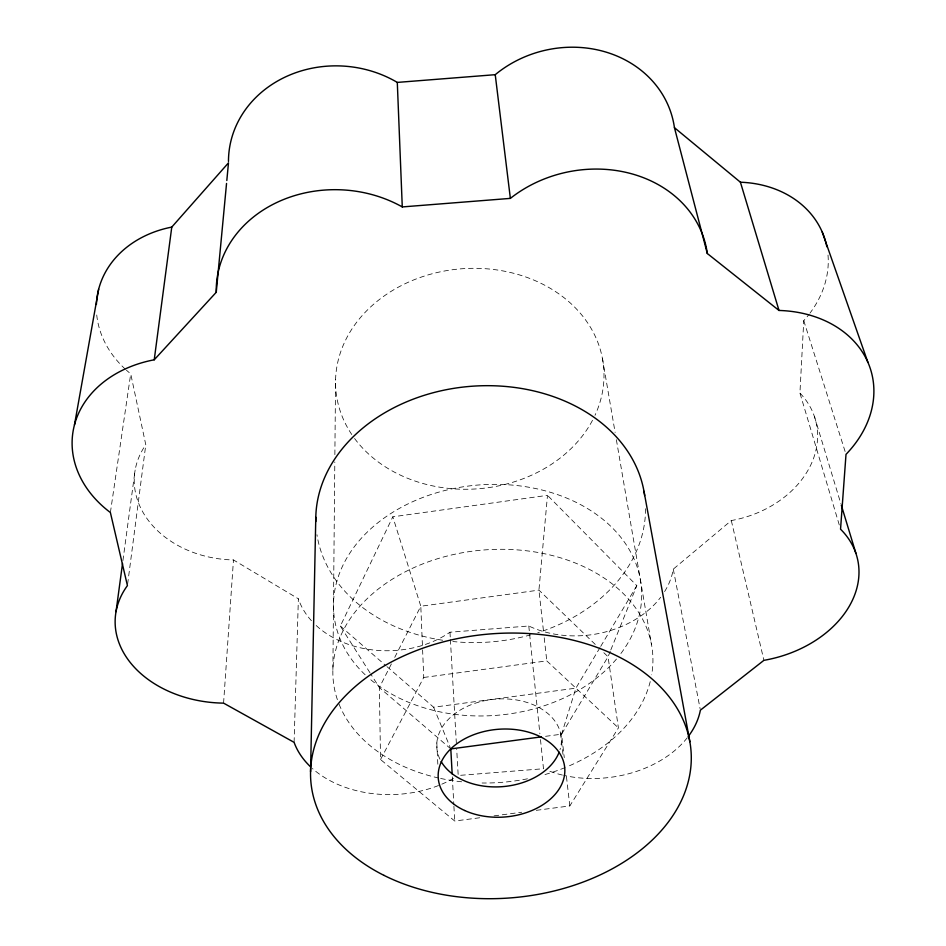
<?xml version="1.0" encoding="UTF-8"?>
<svg xmlns="http://www.w3.org/2000/svg" width="946" height="946" viewBox="0 0 946 946"><rect width="100%" height="100%" fill="white"/><g stroke="black" fill="none" stroke-linecap="round" stroke-linejoin="round"><path stroke-width="0.71" stroke-dasharray="4.73 3.55" d="M332.886 669.579L334.813 461.967M334.872 454.624L335.57 379.724M294.1 742.35L298.368 598.794L233.473 559.937A97.675 76.236 4.7 0 1 145.79 444.762L130.725 373.836A104.994 87.067 8.9 0 1 126.421 370.182M839.279 524.971L799.926 393.051L803.757 320.67A104.971 87.02 -18.1 0 0 809.197 314.167M223.575 703.126L233.473 559.937M369.992 672.795L340.347 626.051L392.815 516.8L547.486 495.337L538.936 590.115L543.583 631.999M127.615 584.143L145.79 444.762M122.921 560.576L135.136 470.067M110.386 512.531L130.725 373.836M599.965 647.655L575.901 688.156L561.581 734.191L564.265 757.616M610.253 651.286L608.042 656.76L561.581 734.191L542.637 736.709M610.809 649.926L636.812 585.645L547.486 495.337M391.384 663.938L379.346 687.553L380.54 759.532L454.719 821.033L480.946 817.592M394.73 657.387L420.804 606.232L392.815 516.8M380.54 759.532L423.749 677.466L422.602 649.855M600.722 646.39L636.812 585.645M536.299 810.332L569.811 805.933L618.412 727.923L608.042 656.76L603.785 652.657M664.589 591.605A92.637 70.063 -7.8 0 0 673.292 569.125L731.305 520.548A97.651 76.2 -13.9 0 0 799.926 393.051M423.749 677.466L546.788 660.887L618.412 727.923M386.973 666.634L433.599 707.218L575.901 688.156M494.049 815.866L521.731 812.236M316.2 625.531A92.649 70.075 -1.4 0 0 449.977 632.224L528.79 625.992A92.637 70.063 -7.8 0 0 660.686 597.257M450.804 748.913L379.346 687.553L370.773 674.025M340.347 626.051L385.862 665.677M595.282 644.451L538.936 590.115L420.804 606.232L422.543 648.4M433.599 707.218L450.249 747.577M803.757 320.67L846.008 454.352M814.388 416.37L840.888 503.78M731.305 520.548L763.907 660.332M673.292 569.125L700.111 708.731M602.472 358.64L615.125 432.476M616.366 439.713L651.463 644.356M566.453 776.654L569.811 805.933M560.552 733.15L563.177 756.138M544.222 637.781L546.788 660.887M528.79 625.992L539.882 733.765M540.485 739.595L543.489 768.731L458.207 775.484L456.693 749.173M449.977 632.224L450.308 638.077M450.391 639.531L456.362 743.32M452.318 776.879L453.844 804.845M453.914 806.311L454.719 821.033M436.827 742.953L437.844 764.616M650.233 681.593A160.288 116.535 -4.6 0 1 566.477 767.017M565.105 767.584A160.288 116.535 -4.6 0 1 543.134 775.07M527.454 778.806A160.288 116.535 -4.6 0 1 482.093 783.004M461.636 781.798A160.288 116.535 -4.6 0 1 440.197 778.345M438.755 778.038A160.288 116.535 -4.6 0 1 338.325 702.275M337.391 699.662A160.288 116.535 -4.6 0 1 483.82 549.981A160.288 116.535 -4.6 0 1 651.676 674.782M365.144 674.746A154.34 115.53 -4.6 0 1 379.18 521.743A154.34 115.53 -4.6 0 1 582.464 505.649A154.34 115.53 -4.6 0 1 620.091 654.561M616.473 659.043A154.34 115.53 -4.6 0 1 369.425 678.601M453.441 778.392A100.442 71.328 -1.8 0 1 312.381 768.483M311.447 620.73A92.649 70.075 -1.4 0 1 298.368 598.794M828.01 255.089A104.971 87.02 -18.1 0 1 810.048 313.043M125.369 369.224A104.994 87.067 8.9 0 1 96.539 312.842M687.281 737.738A100.43 71.305 -7.4 0 1 563.804 775.389M562.373 775.058A100.43 71.305 -7.4 0 1 548.645 770.848M351.77 434.521A134.379 110.315 -4.6 0 1 461.151 268.818A134.379 110.315 -4.6 0 1 594.999 415.294M592.503 420.32A134.379 110.315 -4.6 0 1 476.749 488.881A134.379 110.315 -4.6 0 1 353.355 436.815M645.55 508.712A165.101 128.183 -4.6 0 1 537.766 632.732M530.801 634.813A165.101 128.183 -4.6 0 1 452.815 641.53M442.716 640.253A165.101 128.183 -4.6 0 1 316.957 534.703M439.925 759.177A62.436 43.883 -4.6 0 1 495.657 699.129A62.436 43.883 -4.6 0 1 560.008 749.67"/><path stroke-width="1.42" d="M310.56 771.759L315.798 517.214M310.288 766.556A100.442 71.328 -1.8 0 1 294.1 742.35L223.575 703.126A106.319 78.222 3.5 0 1 127.426 585.598L110.386 512.531A114.951 90.497 6.8 0 1 74.876 423.394A114.951 90.497 6.8 0 1 154.233 359.799L216.256 292.279L226.543 183.441M226.815 180.509L228.483 162.854L171.77 227.099A104.994 87.067 8.9 0 0 96.397 304.458M154.233 359.799L171.77 227.099M116.027 611.66L122.531 563.485M74.462 424.931L98.656 289.251M541.183 736.899L450.804 748.913L452.164 773.934M228.471 161.435A109.547 97.32 4.5 0 1 285.574 76.874A109.547 97.32 4.5 0 1 397.296 82.408L495.231 74.687A109.535 97.284 -13.8 0 1 605.428 51.924A109.535 97.284 -13.8 0 1 674.439 127.675L740.422 182.223A104.971 87.02 -18.1 0 1 826.851 246.776M216.256 292.279A120.544 102.168 2.5 0 1 278.219 201.829A120.544 102.168 2.5 0 1 402.275 206.926L510.367 198.388A120.532 102.133 -11.8 0 1 632.07 173.91A120.532 102.133 -11.8 0 1 707.301 253.504L779.007 310.454A114.915 90.426 -16 0 1 867.21 360.781A114.915 90.426 -16 0 1 846.008 454.352L840.545 529.181A106.283 78.175 -12.7 0 1 763.907 660.332L700.383 710.174A100.43 71.305 -7.4 0 1 688.156 736.615M822.263 232.125L867.86 362.235M841.313 505.188L855.846 553.114M740.422 182.223L779.007 310.454M674.439 127.675L707.301 253.504M643.978 491.258L689.847 741.711M495.231 74.687L510.367 198.388M397.296 82.408L402.275 206.926M315.798 521.577A165.101 128.183 -4.6 0 1 470.67 386.335A165.101 128.183 -4.6 0 1 644.652 495.574M559.145 752.176A62.436 43.883 -4.6 0 1 502.48 786.646A62.436 43.883 -4.6 0 1 441.167 761.53M383.958 875.357A190.69 132.369 -4.6 0 0 689.48 776.276A190.69 132.369 -4.6 0 0 429.295 646A190.69 132.369 -4.6 0 0 383.958 875.357M464.64 810.497A63.453 43.977 -4.6 0 0 564.549 774.786A63.453 43.977 -4.6 0 0 475.306 734.12A63.453 43.977 -4.6 0 0 464.64 810.497"/></g></svg>
